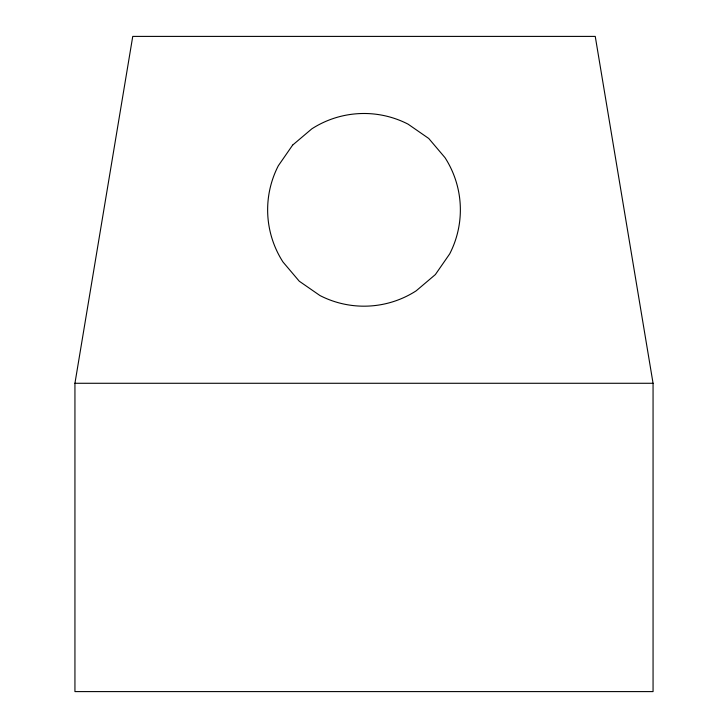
<?xml version="1.0" encoding="UTF-8"?>
<svg xmlns="http://www.w3.org/2000/svg" width="728" height="728" viewBox="0 0 728 728"><rect width="100%" height="100%" fill="white"/><g stroke="black" fill="none" stroke-linecap="round" stroke-linejoin="round"><path stroke-width="1.09" d="M74.938 383.274L132.751 36.4L595.249 36.4L653.062 383.274L653.062 691.6L74.938 691.6L74.938 383.274L653.062 383.274M292.638 145.09L278.314 165.766A98.799 97.452 0 0 0 282.992 262.007L299.254 281.199L319.929 295.523A95.268 93.976 0 0 0 416.17 290.836L435.362 274.574L449.686 253.899A98.799 97.452 0 0 0 445.008 157.657L428.746 138.475L408.071 124.151A95.268 93.976 0 0 0 311.83 128.838L292.638 145.09"/></g></svg>
